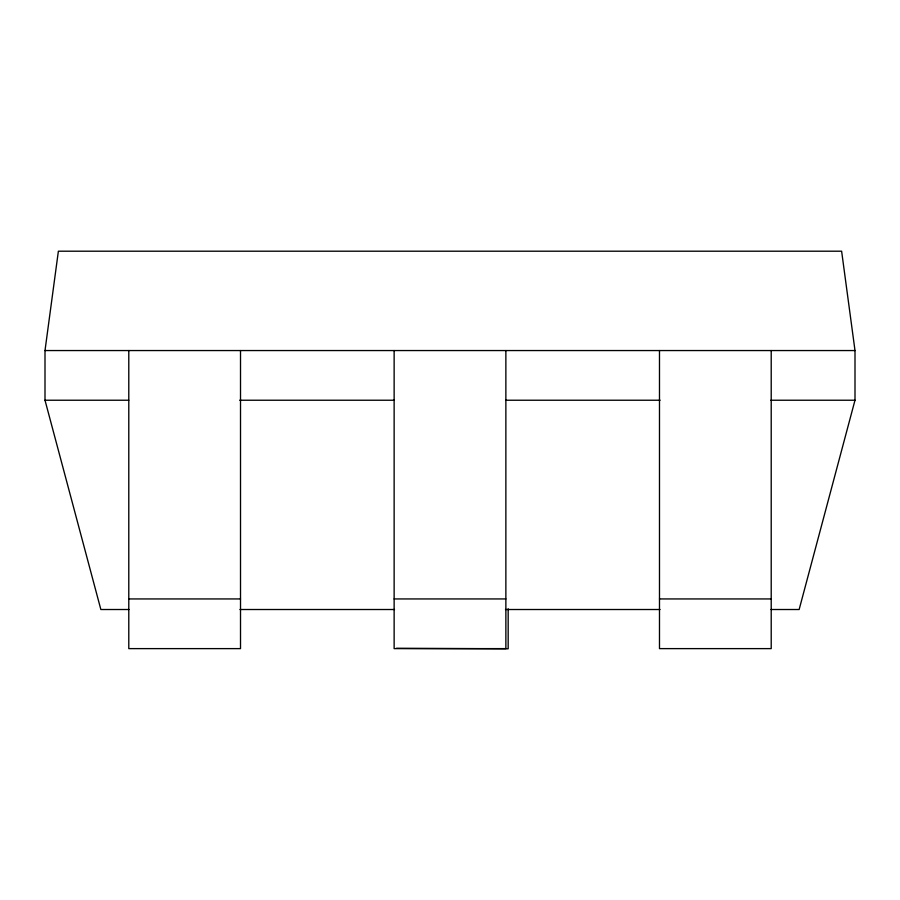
<?xml version="1.0" encoding="UTF-8"?>
<svg xmlns="http://www.w3.org/2000/svg" width="900" height="900" viewBox="0 0 900 900"><rect width="100%" height="100%" fill="white"/><g stroke="black" fill="none" stroke-linecap="round" stroke-linejoin="round"><path stroke-width="1.35" d="M128.959 609.514L100.856 609.514L45 400.23L45 350.55L58.376 251.201L841.624 251.201L855 350.55L855 400.23L799.144 609.514L771.041 609.514M45 350.55L855 350.55M45 400.23L128.79 400.23M239.704 400.23L394.132 400.23M505.868 400.23L660.105 400.23M770.873 400.23L855 400.23M128.79 598.939L240.514 598.939M394.132 598.939L505.868 598.939M659.486 598.939L771.21 598.939M239.951 609.514L394.504 609.514M505.496 609.514L660.049 609.514M771.21 350.55L771.21 648.619L659.486 648.619L659.486 350.55M508.174 608.783L508.174 648.799L396.45 648.304M505.868 350.55L505.868 648.619L394.132 648.619L394.132 350.55M240.514 350.55L240.514 648.619L128.79 648.619L128.79 350.55"/></g></svg>
